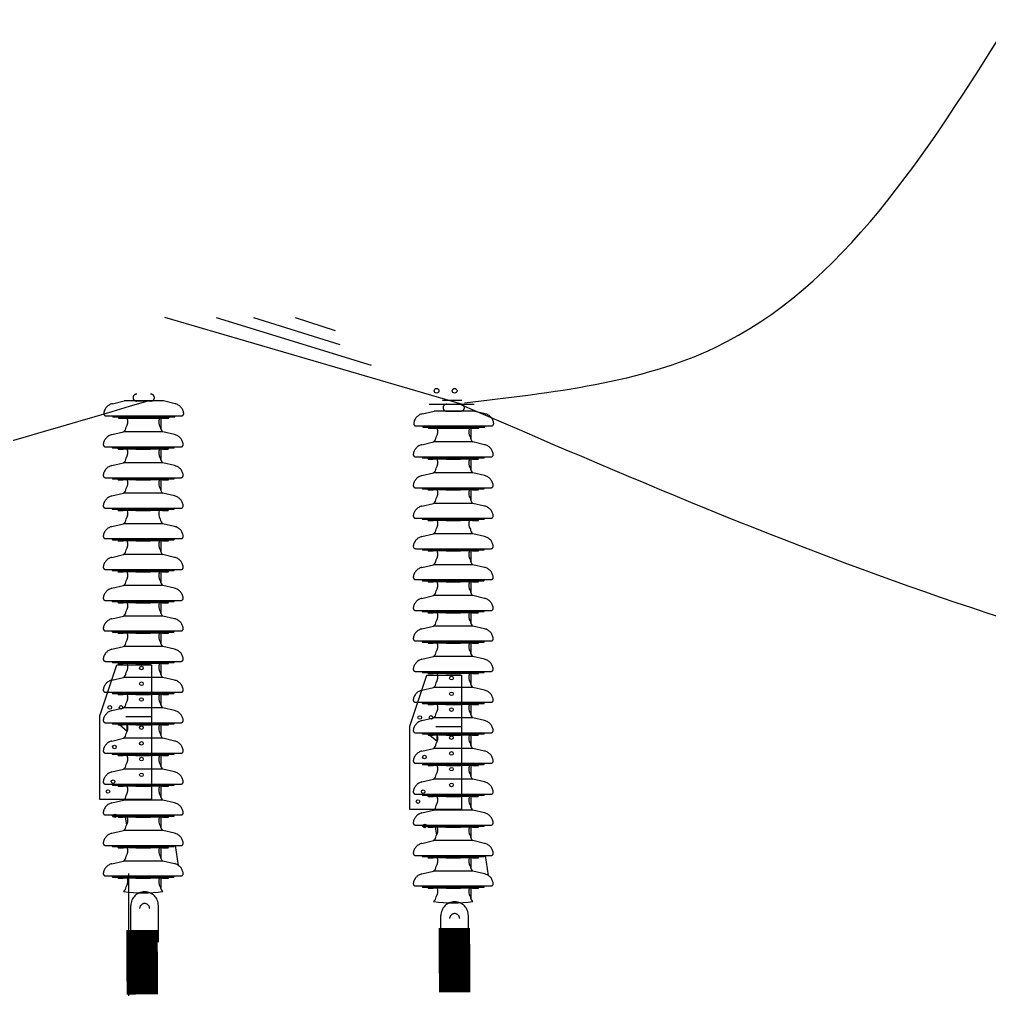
# Model space of a CAD drawing. Header units: inches. Extents: x 20.3 to 71.4, y 4.5 to 37.9.
# Drawn here: x 46.387 to 48.447, y 21.269 to 23.331 of the extents above; entities that cross this region are included whole.
import ezdxf

# ---------------------------------------------------------------- set-up
doc = ezdxf.new("R2010")
doc.units = ezdxf.units.IN
doc.header["$MEASUREMENT"] = 0
doc.linetypes.add('DASHED', pattern=[0.75, 0.5, -0.25])
doc.layers.add('DIM', color=2, linetype='Continuous')
doc.layers.add('medidas', color=3, linetype='Continuous')

msp = doc.modelspace()

# ---------------------------------------------------------------- linework, layer by layer
at = {"color": 2}
for p, q in [((47.32543, 22.51294), (46.69598, 22.69746)), ((46.80499, 22.69746), (47.13387, 22.59632)), ((46.88401, 22.69746), (47.06733, 22.63972)), ((46.97262, 22.69746), (47.0576, 22.67002)), ((47.25673, 22.51294), (47.35274, 22.51294)), ((46.59731, 22.41795), (46.60714, 22.41795)), ((46.69078, 22.41795), (46.70244, 22.41795)), ((47.2557, 22.39656), (47.26553, 22.39656)), ((47.34917, 22.39656), (47.36083, 22.39656)), ((46.59726, 22.35227), (46.60709, 22.35227)), ((46.69073, 22.35227), (46.7024, 22.35227)), ((47.25565, 22.33088), (47.26548, 22.33088)), ((47.34912, 22.33088), (47.36079, 22.33088)), ((46.59731, 22.28755), (46.60714, 22.28755)), ((46.69078, 22.28755), (46.70244, 22.28755)), ((47.2557, 22.26616), (47.26553, 22.26616)), ((47.34917, 22.26616), (47.36083, 22.26616)), ((46.59731, 22.22282), (46.60714, 22.22282)), ((46.69078, 22.22282), (46.70244, 22.22282)), ((47.2557, 22.20143), (47.26553, 22.20143)), ((47.34917, 22.20143), (47.36083, 22.20143)), ((46.59731, 22.15715), (46.60714, 22.15715)), ((46.69078, 22.15715), (46.70244, 22.15715)), ((47.2557, 22.13575), (47.26553, 22.13575)), ((47.34917, 22.13575), (47.36083, 22.13575)), ((46.59726, 22.09147), (46.60709, 22.09147)), ((46.69073, 22.09147), (46.7024, 22.09147)), ((47.25565, 22.07008), (47.26548, 22.07008)), ((47.34912, 22.07008), (47.36079, 22.07008)), ((46.59731, 22.02674), (46.60714, 22.02674)), ((46.69078, 22.02674), (46.70244, 22.02674)), ((47.2557, 22.00535), (47.26553, 22.00535)), ((47.34917, 22.00535), (47.36083, 22.00535)), ((46.59731, 21.96202), (46.60714, 21.96202)), ((46.69078, 21.96202), (46.70244, 21.96202)), ((47.2557, 21.94063), (47.26553, 21.94063)), ((47.34917, 21.94063), (47.36083, 21.94063)), ((46.59726, 21.89634), (46.60709, 21.89634)), ((46.69073, 21.89634), (46.7024, 21.89634)), ((47.25565, 21.87495), (47.26548, 21.87495)), ((47.34912, 21.87495), (47.36079, 21.87495)), ((46.59731, 21.83162), (46.60714, 21.83162)), ((46.61594, 21.81797), (46.59927, 21.83162)), ((46.61249, 21.84986), (46.66759, 21.84986)), ((46.69078, 21.83162), (46.70244, 21.83162)), ((47.27088, 21.82847), (47.32598, 21.82847)), ((47.2557, 21.81023), (47.26553, 21.81023)), ((47.27433, 21.79658), (47.25766, 21.81023)), ((47.34917, 21.81023), (47.36083, 21.81023)), ((46.59731, 21.76689), (46.60714, 21.76689)), ((46.69078, 21.76689), (46.70244, 21.76689)), ((47.2557, 21.7455), (47.26553, 21.7455)), ((47.34917, 21.7455), (47.36083, 21.7455)), ((46.59731, 21.70121), (46.60714, 21.70121)), ((46.69078, 21.70121), (46.70244, 21.70121)), ((47.2557, 21.67982), (47.26553, 21.67982)), ((47.34917, 21.67982), (47.36083, 21.67982)), ((46.59726, 21.63554), (46.60709, 21.63554)), ((46.61484, 21.61929), (46.61237, 21.63554)), ((46.69073, 21.63554), (46.7024, 21.63554)), ((47.25565, 21.61415), (47.26548, 21.61415)), ((47.27323, 21.5979), (47.27076, 21.61415)), ((47.34912, 21.61415), (47.36079, 21.61415)), ((46.59731, 21.57081), (46.60714, 21.57081)), ((46.69078, 21.57081), (46.70244, 21.57081)), ((46.72461, 21.53309), (46.71816, 21.57559)), ((47.2557, 21.54942), (47.26553, 21.54942)), ((47.34917, 21.54942), (47.36083, 21.54942)), ((47.383, 21.51169), (47.37655, 21.5542)), ((46.59731, 21.50609), (46.60714, 21.50609)), ((46.69078, 21.50609), (46.70244, 21.50609)), ((47.2557, 21.4847), (47.26553, 21.4847)), ((47.34917, 21.4847), (47.36083, 21.4847)), ((46.62363, 21.36998), (46.62363, 21.44799)), ((46.68196, 21.36998), (46.68196, 21.44799)), ((47.28202, 21.34858), (47.28202, 21.4266)), ((47.34035, 21.34858), (47.34035, 21.4266))]:
    msp.add_line(p, q, dxfattribs=at)
at = {"color": 2, "linetype": 'DASHED'}
for p, q in [((46.58419, 22.51422), (46.60897, 22.52)), ((46.69261, 22.52), (46.60897, 22.52)), ((46.63625, 22.52), (46.66716, 22.52)), ((46.7174, 22.51422), (46.69261, 22.52)), ((47.28518, 22.52198), (47.32656, 22.52198)), ((47.24258, 22.49283), (47.26736, 22.49861)), ((47.351, 22.49861), (47.26736, 22.49861)), ((47.29464, 22.49861), (47.32555, 22.49861)), ((47.37579, 22.49283), (47.351, 22.49861)), ((46.57063, 22.48841), (46.73095, 22.48841)), ((46.58483, 22.48721), (46.58483, 22.48841)), ((46.58603, 22.48602), (46.71555, 22.48602)), ((46.59703, 22.48482), (46.59703, 22.48602)), ((46.59822, 22.48363), (46.70336, 22.48363)), ((46.63534, 22.48363), (46.66624, 22.48363)), ((46.70456, 22.48482), (46.70456, 22.48602)), ((46.71675, 22.48721), (46.71675, 22.48841)), ((46.58327, 22.44855), (46.60806, 22.45433)), ((46.69169, 22.45433), (46.60806, 22.45433)), ((46.71648, 22.44855), (46.69169, 22.45433)), ((47.22902, 22.46702), (47.38934, 22.46702)), ((47.24322, 22.46582), (47.24322, 22.46702)), ((47.24442, 22.46463), (47.37394, 22.46463)), ((47.25542, 22.46343), (47.25542, 22.46463)), ((47.25661, 22.46224), (47.36175, 22.46224)), ((47.29373, 22.46224), (47.32463, 22.46224)), ((47.36294, 22.46343), (47.36294, 22.46463)), ((47.37514, 22.46582), (47.37514, 22.46702)), ((47.24166, 22.42715), (47.26645, 22.43294)), ((47.35008, 22.43294), (47.26645, 22.43294)), ((47.37487, 22.42715), (47.35008, 22.43294)), ((46.56971, 22.42273), (46.73004, 22.42273)), ((46.58392, 22.42153), (46.58392, 22.42273)), ((46.58511, 22.42034), (46.71464, 22.42034)), ((46.59611, 22.41915), (46.59611, 22.42034)), ((46.69078, 22.41795), (46.60714, 22.41795)), ((46.63442, 22.41795), (46.66533, 22.41795)), ((46.70364, 22.41915), (46.70364, 22.42034)), ((46.71583, 22.42153), (46.71583, 22.42273)), ((46.58322, 22.38287), (46.60801, 22.38865)), ((46.69165, 22.38865), (46.60801, 22.38865)), ((46.71643, 22.38287), (46.69165, 22.38865)), ((47.2281, 22.40134), (47.38843, 22.40134)), ((47.24231, 22.40014), (47.24231, 22.40134)), ((47.2435, 22.39895), (47.37303, 22.39895)), ((47.2545, 22.39775), (47.2545, 22.39895)), ((47.34917, 22.39656), (47.26553, 22.39656)), ((47.29281, 22.39656), (47.32372, 22.39656)), ((47.36203, 22.39775), (47.36203, 22.39895)), ((47.37422, 22.40014), (47.37422, 22.40134)), ((46.56966, 22.35705), (46.72999, 22.35705)), ((46.58387, 22.35586), (46.58387, 22.35705)), ((46.58506, 22.35466), (46.71459, 22.35466)), ((46.59606, 22.35347), (46.59606, 22.35466)), ((46.69073, 22.35227), (46.60709, 22.35227)), ((46.63437, 22.35227), (46.66528, 22.35227)), ((46.70359, 22.35347), (46.70359, 22.35466)), ((46.71578, 22.35586), (46.71578, 22.35705)), ((47.24161, 22.36148), (47.2664, 22.36726)), ((47.35004, 22.36726), (47.2664, 22.36726)), ((47.37482, 22.36148), (47.35004, 22.36726)), ((47.22805, 22.33566), (47.38838, 22.33566)), ((47.24226, 22.33447), (47.24226, 22.33566)), ((47.24345, 22.33327), (47.37298, 22.33327)), ((47.25445, 22.33208), (47.25445, 22.33327)), ((47.34912, 22.33088), (47.26548, 22.33088)), ((47.29276, 22.33088), (47.32367, 22.33088)), ((47.36198, 22.33208), (47.36198, 22.33327)), ((47.37417, 22.33447), (47.37417, 22.33566)), ((46.58327, 22.31814), (46.60806, 22.32392)), ((46.69169, 22.32392), (46.60806, 22.32392)), ((46.71648, 22.31814), (46.69169, 22.32392)), ((46.56971, 22.29233), (46.73004, 22.29233)), ((46.58392, 22.29113), (46.58392, 22.29233)), ((46.58511, 22.28994), (46.71464, 22.28994)), ((46.59611, 22.28874), (46.59611, 22.28994)), ((46.69078, 22.28755), (46.60714, 22.28755)), ((46.63442, 22.28755), (46.66533, 22.28755)), ((46.70364, 22.28874), (46.70364, 22.28994)), ((46.71583, 22.29113), (46.71583, 22.29233)), ((47.24166, 22.29675), (47.26645, 22.30253)), ((47.35008, 22.30253), (47.26645, 22.30253)), ((47.37487, 22.29675), (47.35008, 22.30253)), ((47.2281, 22.27094), (47.38843, 22.27094)), ((47.24231, 22.26974), (47.24231, 22.27094)), ((47.2435, 22.26855), (47.37303, 22.26855)), ((47.2545, 22.26735), (47.2545, 22.26855)), ((47.34917, 22.26616), (47.26553, 22.26616)), ((47.29281, 22.26616), (47.32372, 22.26616)), ((47.36203, 22.26735), (47.36203, 22.26855)), ((47.37422, 22.26974), (47.37422, 22.27094)), ((46.58327, 22.25342), (46.60806, 22.2592)), ((46.69169, 22.2592), (46.60806, 22.2592)), ((46.71648, 22.25342), (46.69169, 22.2592)), ((46.56971, 22.2276), (46.73004, 22.2276)), ((46.58392, 22.22641), (46.58392, 22.2276)), ((46.58511, 22.22521), (46.71464, 22.22521)), ((46.59611, 22.22402), (46.59611, 22.22521)), ((46.70364, 22.22402), (46.70364, 22.22521)), ((46.71583, 22.22641), (46.71583, 22.2276)), ((47.24166, 22.23203), (47.26645, 22.23781)), ((47.35008, 22.23781), (47.26645, 22.23781)), ((47.37487, 22.23203), (47.35008, 22.23781)), ((46.69078, 22.22282), (46.60714, 22.22282)), ((46.63442, 22.22282), (46.66533, 22.22282)), ((47.2281, 22.20621), (47.38843, 22.20621)), ((47.24231, 22.20502), (47.24231, 22.20621)), ((47.2435, 22.20382), (47.37303, 22.20382)), ((47.2545, 22.20263), (47.2545, 22.20382)), ((47.36203, 22.20263), (47.36203, 22.20382)), ((47.37422, 22.20502), (47.37422, 22.20621)), ((46.58327, 22.18774), (46.60806, 22.19352)), ((46.69169, 22.19352), (46.60806, 22.19352)), ((46.71648, 22.18774), (46.69169, 22.19352)), ((47.34917, 22.20143), (47.26553, 22.20143)), ((47.29281, 22.20143), (47.32372, 22.20143)), ((46.56971, 22.16193), (46.73004, 22.16193)), ((46.58392, 22.16073), (46.58392, 22.16193)), ((46.71583, 22.16073), (46.71583, 22.16193)), ((47.24166, 22.16635), (47.26645, 22.17213)), ((47.35008, 22.17213), (47.26645, 22.17213)), ((47.37487, 22.16635), (47.35008, 22.17213)), ((46.58511, 22.15954), (46.71464, 22.15954)), ((46.59611, 22.15834), (46.59611, 22.15954)), ((46.69078, 22.15715), (46.60714, 22.15715)), ((46.63442, 22.15715), (46.66533, 22.15715)), ((46.70364, 22.15834), (46.70364, 22.15954)), ((46.58322, 22.12206), (46.60801, 22.12785)), ((46.69165, 22.12785), (46.60801, 22.12785)), ((46.71643, 22.12206), (46.69165, 22.12785)), ((47.2281, 22.14053), (47.38843, 22.14053)), ((47.24231, 22.13934), (47.24231, 22.14053)), ((47.2435, 22.13814), (47.37303, 22.13814)), ((47.2545, 22.13695), (47.2545, 22.13814)), ((47.34917, 22.13575), (47.26553, 22.13575)), ((47.29281, 22.13575), (47.32372, 22.13575)), ((47.36203, 22.13695), (47.36203, 22.13814)), ((47.37422, 22.13934), (47.37422, 22.14053)), ((47.24161, 22.10067), (47.2664, 22.10645)), ((47.35004, 22.10645), (47.2664, 22.10645)), ((47.37482, 22.10067), (47.35004, 22.10645)), ((46.56966, 22.09625), (46.72999, 22.09625)), ((46.58387, 22.09505), (46.58387, 22.09625)), ((46.58506, 22.09386), (46.71459, 22.09386)), ((46.59606, 22.09266), (46.59606, 22.09386)), ((46.69073, 22.09147), (46.60709, 22.09147)), ((46.63437, 22.09147), (46.66528, 22.09147)), ((46.70359, 22.09266), (46.70359, 22.09386)), ((46.71578, 22.09505), (46.71578, 22.09625)), ((46.58327, 22.05734), (46.60806, 22.06312)), ((46.69169, 22.06312), (46.60806, 22.06312)), ((46.71648, 22.05734), (46.69169, 22.06312)), ((47.22805, 22.07486), (47.38838, 22.07486)), ((47.24226, 22.07366), (47.24226, 22.07486)), ((47.24345, 22.07247), (47.37298, 22.07247)), ((47.25445, 22.07127), (47.25445, 22.07247)), ((47.34912, 22.07008), (47.26548, 22.07008)), ((47.29276, 22.07008), (47.32367, 22.07008)), ((47.36198, 22.07127), (47.36198, 22.07247)), ((47.37417, 22.07366), (47.37417, 22.07486)), ((47.24166, 22.03595), (47.26645, 22.04173)), ((47.35008, 22.04173), (47.26645, 22.04173)), ((47.37487, 22.03595), (47.35008, 22.04173)), ((46.56971, 22.03152), (46.73004, 22.03152)), ((46.58392, 22.03033), (46.58392, 22.03152)), ((46.58511, 22.02913), (46.71464, 22.02913)), ((46.59611, 22.02794), (46.59611, 22.02913)), ((46.69078, 22.02674), (46.60714, 22.02674)), ((46.63442, 22.02674), (46.66533, 22.02674)), ((46.70364, 22.02794), (46.70364, 22.02913)), ((46.71583, 22.03033), (46.71583, 22.03152)), ((46.58327, 21.99261), (46.60806, 21.99839)), ((46.69169, 21.99839), (46.60806, 21.99839)), ((46.71648, 21.99261), (46.69169, 21.99839)), ((47.2281, 22.01013), (47.38843, 22.01013)), ((47.24231, 22.00894), (47.24231, 22.01013)), ((47.2435, 22.00774), (47.37303, 22.00774)), ((47.2545, 22.00655), (47.2545, 22.00774)), ((47.34917, 22.00535), (47.26553, 22.00535)), ((47.29281, 22.00535), (47.32372, 22.00535)), ((47.36203, 22.00655), (47.36203, 22.00774)), ((47.37422, 22.00894), (47.37422, 22.01013)), ((47.24166, 21.97122), (47.26645, 21.977)), ((47.35008, 21.977), (47.26645, 21.977)), ((47.37487, 21.97122), (47.35008, 21.977)), ((46.56971, 21.9668), (46.73004, 21.9668)), ((46.58392, 21.9656), (46.58392, 21.9668)), ((46.58511, 21.96441), (46.71464, 21.96441)), ((46.59611, 21.96321), (46.59611, 21.96441)), ((46.69078, 21.96202), (46.60714, 21.96202)), ((46.63442, 21.96202), (46.66533, 21.96202)), ((46.70364, 21.96321), (46.70364, 21.96441)), ((46.71583, 21.9656), (46.71583, 21.9668)), ((47.2281, 21.94541), (47.38843, 21.94541)), ((47.24231, 21.94421), (47.24231, 21.94541)), ((47.2435, 21.94302), (47.37303, 21.94302)), ((47.2545, 21.94182), (47.2545, 21.94302)), ((47.34917, 21.94063), (47.26553, 21.94063)), ((47.29281, 21.94063), (47.32372, 21.94063)), ((47.36203, 21.94182), (47.36203, 21.94302)), ((47.37422, 21.94421), (47.37422, 21.94541)), ((46.58322, 21.92694), (46.60801, 21.93272)), ((46.69165, 21.93272), (46.60801, 21.93272)), ((46.71643, 21.92694), (46.69165, 21.93272)), ((46.56966, 21.90112), (46.72999, 21.90112)), ((46.58387, 21.89993), (46.58387, 21.90112)), ((46.58506, 21.89873), (46.71459, 21.89873)), ((46.59606, 21.89754), (46.59606, 21.89873)), ((46.69073, 21.89634), (46.60709, 21.89634)), ((46.63437, 21.89634), (46.66528, 21.89634)), ((46.70359, 21.89754), (46.70359, 21.89873)), ((46.71578, 21.89993), (46.71578, 21.90112)), ((47.24161, 21.90555), (47.2664, 21.91133)), ((47.35004, 21.91133), (47.2664, 21.91133)), ((47.37482, 21.90555), (47.35004, 21.91133)), ((47.22805, 21.87973), (47.38838, 21.87973)), ((47.24226, 21.87853), (47.24226, 21.87973)), ((47.24345, 21.87734), (47.37298, 21.87734)), ((47.25445, 21.87615), (47.25445, 21.87734)), ((47.34912, 21.87495), (47.26548, 21.87495)), ((47.29276, 21.87495), (47.32367, 21.87495)), ((47.36198, 21.87615), (47.36198, 21.87734)), ((47.37417, 21.87853), (47.37417, 21.87973)), ((46.58327, 21.86221), (46.60806, 21.86799)), ((46.69169, 21.86799), (46.60806, 21.86799)), ((46.71648, 21.86221), (46.69169, 21.86799)), ((46.56971, 21.8364), (46.73004, 21.8364)), ((46.58392, 21.8352), (46.58392, 21.8364)), ((46.58511, 21.83401), (46.71464, 21.83401)), ((46.59611, 21.83281), (46.59611, 21.83401)), ((46.69078, 21.83162), (46.60714, 21.83162)), ((46.63442, 21.83162), (46.66533, 21.83162)), ((46.70364, 21.83281), (46.70364, 21.83401)), ((46.71583, 21.8352), (46.71583, 21.8364)), ((47.24166, 21.84082), (47.26645, 21.8466)), ((47.35008, 21.8466), (47.26645, 21.8466)), ((47.37487, 21.84082), (47.35008, 21.8466)), ((47.2281, 21.815), (47.38843, 21.815)), ((47.24231, 21.81381), (47.24231, 21.815)), ((47.2435, 21.81261), (47.37303, 21.81261)), ((47.2545, 21.81142), (47.2545, 21.81261)), ((47.36203, 21.81142), (47.36203, 21.81261)), ((47.37422, 21.81381), (47.37422, 21.815)), ((46.58327, 21.79749), (46.60806, 21.80327)), ((46.69169, 21.80327), (46.60806, 21.80327)), ((46.71648, 21.79749), (46.69169, 21.80327)), ((47.34917, 21.81023), (47.26553, 21.81023)), ((47.29281, 21.81023), (47.32372, 21.81023)), ((46.56971, 21.77167), (46.73004, 21.77167)), ((46.58392, 21.77048), (46.58392, 21.77167)), ((46.71583, 21.77048), (46.71583, 21.77167)), ((47.24166, 21.77609), (47.26645, 21.78188)), ((47.35008, 21.78188), (47.26645, 21.78188)), ((47.37487, 21.77609), (47.35008, 21.78188)), ((46.58511, 21.76928), (46.71464, 21.76928)), ((46.59611, 21.76809), (46.59611, 21.76928)), ((46.69078, 21.76689), (46.60714, 21.76689)), ((46.63442, 21.76689), (46.66533, 21.76689)), ((46.70364, 21.76809), (46.70364, 21.76928)), ((47.2281, 21.75028), (47.38843, 21.75028)), ((47.24231, 21.74908), (47.24231, 21.75028)), ((47.37422, 21.74908), (47.37422, 21.75028)), ((46.58327, 21.73181), (46.60806, 21.73759)), ((46.69169, 21.73759), (46.60806, 21.73759)), ((46.71648, 21.73181), (46.69169, 21.73759)), ((47.2435, 21.74789), (47.37303, 21.74789)), ((47.2545, 21.74669), (47.2545, 21.74789)), ((47.34917, 21.7455), (47.26553, 21.7455)), ((47.29281, 21.7455), (47.32372, 21.7455)), ((47.36203, 21.74669), (47.36203, 21.74789)), ((47.24166, 21.71042), (47.26645, 21.7162)), ((47.35008, 21.7162), (47.26645, 21.7162)), ((47.37487, 21.71042), (47.35008, 21.7162)), ((46.56971, 21.70599), (46.73004, 21.70599)), ((46.58392, 21.7048), (46.58392, 21.70599)), ((46.58511, 21.7036), (46.71464, 21.7036)), ((46.59611, 21.70241), (46.59611, 21.7036)), ((46.69078, 21.70121), (46.60714, 21.70121)), ((46.63442, 21.70121), (46.66533, 21.70121)), ((46.70364, 21.70241), (46.70364, 21.7036)), ((46.71583, 21.7048), (46.71583, 21.70599)), ((46.58322, 21.66613), (46.60801, 21.67191)), ((46.69165, 21.67191), (46.60801, 21.67191)), ((46.71643, 21.66613), (46.69165, 21.67191)), ((47.2281, 21.6846), (47.38843, 21.6846)), ((47.24231, 21.68341), (47.24231, 21.6846)), ((47.2435, 21.68221), (47.37303, 21.68221)), ((47.2545, 21.68102), (47.2545, 21.68221)), ((47.34917, 21.67982), (47.26553, 21.67982)), ((47.29281, 21.67982), (47.32372, 21.67982)), ((47.36203, 21.68102), (47.36203, 21.68221)), ((47.37422, 21.68341), (47.37422, 21.6846)), ((47.24161, 21.64474), (47.2664, 21.65052)), ((47.35004, 21.65052), (47.2664, 21.65052)), ((47.37482, 21.64474), (47.35004, 21.65052)), ((46.56966, 21.64032), (46.72999, 21.64032)), ((46.58387, 21.63912), (46.58387, 21.64032)), ((46.58506, 21.63793), (46.71459, 21.63793)), ((46.59606, 21.63673), (46.59606, 21.63793)), ((46.69073, 21.63554), (46.60709, 21.63554)), ((46.63437, 21.63554), (46.66528, 21.63554)), ((46.70359, 21.63673), (46.70359, 21.63793)), ((46.71578, 21.63912), (46.71578, 21.64032)), ((46.58327, 21.60141), (46.60806, 21.60719)), ((46.69169, 21.60719), (46.60806, 21.60719)), ((46.71648, 21.60141), (46.69169, 21.60719)), ((47.22805, 21.61893), (47.38838, 21.61893)), ((47.24226, 21.61773), (47.24226, 21.61893)), ((47.24345, 21.61654), (47.37298, 21.61654)), ((47.25445, 21.61534), (47.25445, 21.61654)), ((47.34912, 21.61415), (47.26548, 21.61415)), ((47.29276, 21.61415), (47.32367, 21.61415)), ((47.36198, 21.61534), (47.36198, 21.61654)), ((47.37417, 21.61773), (47.37417, 21.61893)), ((47.24166, 21.58002), (47.26645, 21.5858)), ((47.35008, 21.5858), (47.26645, 21.5858)), ((47.37487, 21.58002), (47.35008, 21.5858)), ((46.56971, 21.57559), (46.73004, 21.57559)), ((46.58392, 21.5744), (46.58392, 21.57559)), ((46.58511, 21.5732), (46.71464, 21.5732)), ((46.59611, 21.57201), (46.59611, 21.5732)), ((46.69078, 21.57081), (46.60714, 21.57081)), ((46.63442, 21.57081), (46.66533, 21.57081)), ((46.70364, 21.57201), (46.70364, 21.5732)), ((46.71583, 21.5744), (46.71583, 21.57559)), ((47.2281, 21.5542), (47.38843, 21.5542)), ((47.24231, 21.55301), (47.24231, 21.5542)), ((47.2435, 21.55181), (47.37303, 21.55181)), ((47.2545, 21.55062), (47.2545, 21.55181)), ((47.34917, 21.54942), (47.26553, 21.54942)), ((47.29281, 21.54942), (47.32372, 21.54942)), ((47.36203, 21.55062), (47.36203, 21.55181)), ((47.37422, 21.55301), (47.37422, 21.5542)), ((46.58327, 21.53668), (46.60806, 21.54246)), ((46.69169, 21.54246), (46.60806, 21.54246)), ((46.71648, 21.53668), (46.69169, 21.54246)), ((46.56971, 21.51087), (46.73004, 21.51087)), ((46.58392, 21.50967), (46.58392, 21.51087)), ((46.58511, 21.50848), (46.71464, 21.50848)), ((46.59611, 21.50728), (46.59611, 21.50848)), ((46.69078, 21.50609), (46.60714, 21.50609)), ((46.63442, 21.50609), (46.66533, 21.50609)), ((46.70364, 21.50728), (46.70364, 21.50848)), ((46.71583, 21.50967), (46.71583, 21.51087)), ((47.24166, 21.51529), (47.26645, 21.52107)), ((47.35008, 21.52107), (47.26645, 21.52107)), ((47.37487, 21.51529), (47.35008, 21.52107)), ((47.2281, 21.48947), (47.38843, 21.48947)), ((47.24231, 21.48828), (47.24231, 21.48947)), ((47.2435, 21.48709), (47.37303, 21.48709)), ((47.2545, 21.48589), (47.2545, 21.48709)), ((47.34917, 21.4847), (47.26553, 21.4847)), ((47.29281, 21.4847), (47.32372, 21.4847)), ((47.36203, 21.48589), (47.36203, 21.48709)), ((47.37422, 21.48828), (47.37422, 21.48947))]:
    msp.add_line(p, q, dxfattribs=at)
at = {"color": 2}
for points in [[(46.61547, 22.48363), (46.61547, 22.48841)], [(46.68716, 22.48841), (46.68716, 22.48602)], [(46.68716, 22.48363), (46.68716, 22.45989)], [(47.27386, 22.46224), (47.27386, 22.46702)], [(47.34555, 22.46702), (47.34555, 22.46463)], [(47.34555, 22.46224), (47.34555, 22.4385)], [(46.68716, 22.42273), (46.68716, 22.42034)], [(46.68716, 22.41795), (46.68716, 22.39421)], [(47.34555, 22.40134), (47.34555, 22.39895)], [(47.34555, 22.39656), (47.34555, 22.37282)], [(46.61547, 22.35466), (46.61547, 22.35705)], [(46.68716, 22.35705), (46.68716, 22.35466)], [(46.68716, 22.35227), (46.68716, 22.32949)], [(47.27386, 22.33327), (47.27386, 22.33566)], [(47.34555, 22.33566), (47.34555, 22.33327)], [(47.34555, 22.33088), (47.34555, 22.30809)], [(46.68716, 22.22282), (46.68716, 22.19908)], [(47.34555, 22.20143), (47.34555, 22.17769)], [(46.68716, 22.15715), (46.68716, 22.13341)], [(47.34555, 22.13575), (47.34555, 22.11202)], [(46.68716, 22.09147), (46.68716, 22.06868)], [(47.34555, 22.07008), (47.34555, 22.04729)], [(46.68716, 22.03152), (46.68716, 22.00396)], [(47.34555, 22.01013), (47.34555, 21.98256)], [(46.68716, 21.9668), (46.68716, 21.96441)], [(46.68716, 21.96202), (46.68716, 21.93828)], [(47.34555, 21.94541), (47.34555, 21.94302)], [(47.34555, 21.94063), (47.34555, 21.91689)], [(46.68716, 21.90112), (46.68716, 21.89873)], [(46.68716, 21.89634), (46.68716, 21.87355)], [(47.34555, 21.87973), (47.34555, 21.87734)], [(47.34555, 21.87495), (47.34555, 21.85216)], [(46.61547, 21.81674), (46.61547, 21.83162)], [(46.68716, 21.83162), (46.68716, 21.80883)], [(47.27386, 21.79535), (47.27386, 21.81023)], [(47.34555, 21.81023), (47.34555, 21.78744)], [(46.68716, 21.76689), (46.68716, 21.74315)], [(47.34555, 21.7455), (47.34555, 21.72176)], [(46.68716, 21.70121), (46.68716, 21.67747)], [(47.34555, 21.67982), (47.34555, 21.65608)], [(46.68716, 21.64032), (46.68716, 21.63793)], [(46.68716, 21.63554), (46.68716, 21.61275)], [(47.34555, 21.61893), (47.34555, 21.61654)], [(47.34555, 21.61415), (47.34555, 21.59136)], [(46.68716, 21.57081), (46.68716, 21.54802)], [(47.34555, 21.54942), (47.34555, 21.52663)], [(46.68716, 21.50609), (46.68716, 21.4833)], [(47.34555, 21.4847), (47.34555, 21.46191)]]:
    msp.add_lwpolyline(points, dxfattribs=at)
for points in [[(46.59379, 21.95914), (46.66759, 21.95914), (46.66759, 21.67313), (46.55766, 21.67313), (46.55766, 21.85077)], [(47.25218, 21.93775), (47.32598, 21.93775), (47.32598, 21.65174), (47.21605, 21.65174), (47.21605, 21.82938)]]:
    msp.add_lwpolyline(points, close=True, dxfattribs=at)
at = {"color": 2, "const_width": 0.06691}
for points in [[(46.64787, 21.25896), (46.64708, 21.3959)], [(47.31127, 21.26335), (47.31048, 21.40029)]]:
    msp.add_lwpolyline(points, dxfattribs=at)
at = {"color": 2}
for centre, radius in [((47.27273, 22.54174), 0.00509), ((47.31114, 22.54174), 0.00509), ((46.64595, 21.95262), 0.0038), ((47.30434, 21.93123), 0.0038), ((46.64595, 21.91916), 0.0038), ((47.30434, 21.89777), 0.0038), ((46.60257, 21.86898), 0.0038), ((46.64595, 21.88571), 0.0038), ((46.57867, 21.86886), 0.0038), ((47.30434, 21.86432), 0.0038), ((47.23706, 21.84747), 0.0038), ((47.26096, 21.84759), 0.0038), ((46.64595, 21.82596), 0.0038), ((46.64595, 21.79251), 0.0038), ((47.30434, 21.80457), 0.0038), ((46.58859, 21.78488), 0.0038), ((47.30434, 21.77112), 0.0038), ((46.64595, 21.75905), 0.0038), ((47.24698, 21.76348), 0.0038), ((46.64595, 21.7256), 0.0038), ((47.30434, 21.73766), 0.0038), ((46.58583, 21.71126), 0.0038), ((47.30434, 21.70421), 0.0038), ((46.57491, 21.69023), 0.0038), ((47.24422, 21.68987), 0.0038), ((47.2333, 21.66884), 0.0038), ((46.5892, 21.63851), 0.0038), ((47.24759, 21.61712), 0.0038)]:
    msp.add_circle(centre, radius, dxfattribs=at)
at = {"color": 2, "linetype": 'DASHED'}
for centre, radius, start, end in [((46.63534, 22.52715), 0.00721, 82.7047, 277.2953), ((46.66624, 22.52715), 0.00721, 262.7047, 97.2953), ((46.58961, 22.49095), 0.0239, 103.13002, 173.28208), ((46.71197, 22.49095), 0.0239, 6.71792, 76.86998), ((47.29373, 22.50576), 0.00721, 82.7047, 277.2953), ((47.32463, 22.50576), 0.00721, 262.7047, 97.2953), ((46.57063, 22.49319), 0.00478, 173.28208, 270), ((46.73095, 22.49319), 0.00478, 270, 6.71792), ((47.248, 22.46956), 0.0239, 103.13002, 173.28208), ((47.37036, 22.46956), 0.0239, 6.71792, 76.86998), ((46.58603, 22.48721), 0.00119, 180, 270), ((46.59822, 22.48482), 0.00119, 180, 270), ((46.70336, 22.48482), 0.00119, 270, 0), ((46.71555, 22.48721), 0.00119, 270, 0), ((47.22902, 22.47179), 0.00478, 173.28208, 270), ((47.38934, 22.47179), 0.00478, 270, 6.71792), ((47.24442, 22.46582), 0.00119, 180, 270), ((47.25661, 22.46343), 0.00119, 180, 270), ((47.36175, 22.46343), 0.00119, 270, 0), ((47.37394, 22.46582), 0.00119, 270, 0), ((46.5887, 22.42527), 0.0239, 103.13002, 173.28208), ((46.71105, 22.42527), 0.0239, 6.71792, 76.86998), ((46.56971, 22.42751), 0.00478, 173.28208, 270), ((46.58511, 22.42153), 0.00119, 180, 270), ((46.59731, 22.41915), 0.00119, 180, 270), ((46.70244, 22.41915), 0.00119, 270, 0), ((46.71464, 22.42153), 0.00119, 270, 0), ((46.73004, 22.42751), 0.00478, 270, 6.71792), ((47.24709, 22.40388), 0.0239, 103.13002, 173.28208), ((47.36944, 22.40388), 0.0239, 6.71792, 76.86998), ((47.2281, 22.40612), 0.00478, 173.28208, 270), ((47.2435, 22.40014), 0.00119, 180, 270), ((47.2557, 22.39775), 0.00119, 180, 270), ((47.36083, 22.39775), 0.00119, 270, 0), ((47.37303, 22.40014), 0.00119, 270, 0), ((47.38843, 22.40612), 0.00478, 270, 6.71792), ((46.58865, 22.3596), 0.0239, 103.13002, 173.28208), ((46.711, 22.3596), 0.0239, 6.71792, 76.86998), ((46.56966, 22.36183), 0.00478, 173.28208, 270), ((46.58506, 22.35586), 0.00119, 180, 270), ((46.59726, 22.35347), 0.00119, 180, 270), ((46.7024, 22.35347), 0.00119, 270, 0), ((46.71459, 22.35586), 0.00119, 270, 0), ((46.72999, 22.36183), 0.00478, 270, 6.71792), ((47.24704, 22.3382), 0.0239, 103.13002, 173.28208), ((47.36939, 22.3382), 0.0239, 6.71792, 76.86998), ((47.22805, 22.34044), 0.00478, 173.28208, 270), ((47.24345, 22.33447), 0.00119, 180, 270), ((47.25565, 22.33208), 0.00119, 180, 270), ((47.36079, 22.33208), 0.00119, 270, 0), ((47.37298, 22.33447), 0.00119, 270, 0), ((47.38838, 22.34044), 0.00478, 270, 6.71792), ((46.5887, 22.29487), 0.0239, 103.13002, 173.28208), ((46.71105, 22.29487), 0.0239, 6.71792, 76.86998), ((46.56971, 22.29711), 0.00478, 173.28208, 270), ((46.58511, 22.29113), 0.00119, 180, 270), ((46.59731, 22.28874), 0.00119, 180, 270), ((46.70244, 22.28874), 0.00119, 270, 0), ((46.71464, 22.29113), 0.00119, 270, 0), ((46.73004, 22.29711), 0.00478, 270, 6.71792), ((47.24709, 22.27348), 0.0239, 103.13002, 173.28208), ((47.36944, 22.27348), 0.0239, 6.71792, 76.86998), ((47.2281, 22.27572), 0.00478, 173.28208, 270), ((47.2435, 22.26974), 0.00119, 180, 270), ((47.2557, 22.26735), 0.00119, 180, 270), ((47.36083, 22.26735), 0.00119, 270, 0), ((47.37303, 22.26974), 0.00119, 270, 0), ((47.38843, 22.27572), 0.00478, 270, 6.71792), ((46.5887, 22.23015), 0.0239, 103.13002, 173.28208), ((46.71105, 22.23015), 0.0239, 6.71792, 76.86998), ((46.56971, 22.23238), 0.00478, 173.28208, 270), ((46.58511, 22.22641), 0.00119, 180, 270), ((46.59731, 22.22402), 0.00119, 180, 270), ((46.70244, 22.22402), 0.00119, 270, 0), ((46.71464, 22.22641), 0.00119, 270, 0), ((46.73004, 22.23238), 0.00478, 270, 6.71792), ((47.24709, 22.20875), 0.0239, 103.13002, 173.28208), ((47.36944, 22.20875), 0.0239, 6.71792, 76.86998), ((47.2281, 22.21099), 0.00478, 173.28208, 270), ((47.2435, 22.20502), 0.00119, 180, 270), ((47.2557, 22.20263), 0.00119, 180, 270), ((47.36083, 22.20263), 0.00119, 270, 0), ((47.37303, 22.20502), 0.00119, 270, 0), ((47.38843, 22.21099), 0.00478, 270, 6.71792), ((46.5887, 22.16447), 0.0239, 103.13002, 173.28208), ((46.71105, 22.16447), 0.0239, 6.71792, 76.86998), ((46.56971, 22.1667), 0.00478, 173.28208, 270), ((46.73004, 22.1667), 0.00478, 270, 6.71792), ((47.24709, 22.14308), 0.0239, 103.13002, 173.28208), ((47.36944, 22.14308), 0.0239, 6.71792, 76.86998), ((46.58511, 22.16073), 0.00119, 180, 270), ((46.59731, 22.15834), 0.00119, 180, 270), ((46.70244, 22.15834), 0.00119, 270, 0), ((46.71464, 22.16073), 0.00119, 270, 0), ((47.2281, 22.14531), 0.00478, 173.28208, 270), ((47.38843, 22.14531), 0.00478, 270, 6.71792), ((46.58865, 22.09879), 0.0239, 103.13002, 173.28208), ((46.711, 22.09879), 0.0239, 6.71792, 76.86998), ((47.2435, 22.13934), 0.00119, 180, 270), ((47.2557, 22.13695), 0.00119, 180, 270), ((47.36083, 22.13695), 0.00119, 270, 0), ((47.37303, 22.13934), 0.00119, 270, 0), ((46.56966, 22.10103), 0.00478, 173.28208, 270), ((46.72999, 22.10103), 0.00478, 270, 6.71792), ((47.24704, 22.0774), 0.0239, 103.13002, 173.28208), ((47.36939, 22.0774), 0.0239, 6.71792, 76.86998), ((46.58506, 22.09505), 0.00119, 180, 270), ((46.59726, 22.09266), 0.00119, 180, 270), ((46.7024, 22.09266), 0.00119, 270, 0), ((46.71459, 22.09505), 0.00119, 270, 0), ((47.22805, 22.07964), 0.00478, 173.28208, 270), ((47.38838, 22.07964), 0.00478, 270, 6.71792), ((47.24345, 22.07366), 0.00119, 180, 270), ((47.25565, 22.07127), 0.00119, 180, 270), ((47.36079, 22.07127), 0.00119, 270, 0), ((47.37298, 22.07366), 0.00119, 270, 0), ((46.5887, 22.03407), 0.0239, 103.13002, 173.28208), ((46.71105, 22.03407), 0.0239, 6.71792, 76.86998), ((46.56971, 22.0363), 0.00478, 173.28208, 270), ((46.58511, 22.03033), 0.00119, 180, 270), ((46.59731, 22.02794), 0.00119, 180, 270), ((46.70244, 22.02794), 0.00119, 270, 0), ((46.71464, 22.03033), 0.00119, 270, 0), ((46.73004, 22.0363), 0.00478, 270, 6.71792), ((47.24709, 22.01268), 0.0239, 103.13002, 173.28208), ((47.36944, 22.01268), 0.0239, 6.71792, 76.86998), ((47.2281, 22.01491), 0.00478, 173.28208, 270), ((47.2435, 22.00894), 0.00119, 180, 270), ((47.2557, 22.00655), 0.00119, 180, 270), ((47.36083, 22.00655), 0.00119, 270, 0), ((47.37303, 22.00894), 0.00119, 270, 0), ((47.38843, 22.01491), 0.00478, 270, 6.71792), ((46.5887, 21.96934), 0.0239, 103.13002, 173.28208), ((46.71105, 21.96934), 0.0239, 6.71792, 76.86998), ((46.56971, 21.97158), 0.00478, 173.28208, 270), ((46.58511, 21.9656), 0.00119, 180, 270), ((46.59731, 21.96321), 0.00119, 180, 270), ((46.70244, 21.96321), 0.00119, 270, 0), ((46.71464, 21.9656), 0.00119, 270, 0), ((46.73004, 21.97158), 0.00478, 270, 6.71792), ((47.24709, 21.94795), 0.0239, 103.13002, 173.28208), ((47.36944, 21.94795), 0.0239, 6.71792, 76.86998), ((47.2281, 21.95019), 0.00478, 173.28208, 270), ((47.2435, 21.94421), 0.00119, 180, 270), ((47.2557, 21.94182), 0.00119, 180, 270), ((47.36083, 21.94182), 0.00119, 270, 0), ((47.37303, 21.94421), 0.00119, 270, 0), ((47.38843, 21.95019), 0.00478, 270, 6.71792), ((46.58865, 21.90366), 0.0239, 103.13002, 173.28208), ((46.711, 21.90366), 0.0239, 6.71792, 76.86998), ((46.56966, 21.9059), 0.00478, 173.28208, 270), ((46.58506, 21.89993), 0.00119, 180, 270), ((46.59726, 21.89754), 0.00119, 180, 270), ((46.7024, 21.89754), 0.00119, 270, 0), ((46.71459, 21.89993), 0.00119, 270, 0), ((46.72999, 21.9059), 0.00478, 270, 6.71792), ((47.24704, 21.88227), 0.0239, 103.13002, 173.28208), ((47.36939, 21.88227), 0.0239, 6.71792, 76.86998), ((47.22805, 21.88451), 0.00478, 173.28208, 270), ((47.24345, 21.87853), 0.00119, 180, 270), ((47.25565, 21.87615), 0.00119, 180, 270), ((47.36079, 21.87615), 0.00119, 270, 0), ((47.37298, 21.87853), 0.00119, 270, 0), ((47.38838, 21.88451), 0.00478, 270, 6.71792), ((46.5887, 21.83894), 0.0239, 103.13002, 173.28208), ((46.71105, 21.83894), 0.0239, 6.71792, 76.86998), ((46.56971, 21.84118), 0.00478, 173.28208, 270), ((46.58511, 21.8352), 0.00119, 180, 270), ((46.59731, 21.83281), 0.00119, 180, 270), ((46.70244, 21.83281), 0.00119, 270, 0), ((46.71464, 21.8352), 0.00119, 270, 0), ((46.73004, 21.84118), 0.00478, 270, 6.71792), ((47.24709, 21.81755), 0.0239, 103.13002, 173.28208), ((47.36944, 21.81755), 0.0239, 6.71792, 76.86998), ((47.2281, 21.81978), 0.00478, 173.28208, 270), ((47.2435, 21.81381), 0.00119, 180, 270), ((47.2557, 21.81142), 0.00119, 180, 270), ((47.36083, 21.81142), 0.00119, 270, 0), ((47.37303, 21.81381), 0.00119, 270, 0), ((47.38843, 21.81978), 0.00478, 270, 6.71792), ((46.5887, 21.77421), 0.0239, 103.13002, 173.28208), ((46.71105, 21.77421), 0.0239, 6.71792, 76.86998), ((46.56971, 21.77645), 0.00478, 173.28208, 270), ((46.58511, 21.77048), 0.00119, 180, 270), ((46.71464, 21.77048), 0.00119, 270, 0), ((46.73004, 21.77645), 0.00478, 270, 6.71792), ((47.24709, 21.75282), 0.0239, 103.13002, 173.28208), ((47.36944, 21.75282), 0.0239, 6.71792, 76.86998), ((46.59731, 21.76809), 0.00119, 180, 270), ((46.70244, 21.76809), 0.00119, 270, 0), ((47.2281, 21.75506), 0.00478, 173.28208, 270), ((47.2435, 21.74908), 0.00119, 180, 270), ((47.37303, 21.74908), 0.00119, 270, 0), ((47.38843, 21.75506), 0.00478, 270, 6.71792), ((46.5887, 21.70854), 0.0239, 103.13002, 173.28208), ((46.71105, 21.70854), 0.0239, 6.71792, 76.86998), ((47.2557, 21.74669), 0.00119, 180, 270), ((47.36083, 21.74669), 0.00119, 270, 0), ((46.56971, 21.71077), 0.00478, 173.28208, 270), ((46.73004, 21.71077), 0.00478, 270, 6.71792), ((47.24709, 21.68715), 0.0239, 103.13002, 173.28208), ((47.36944, 21.68715), 0.0239, 6.71792, 76.86998), ((46.58511, 21.7048), 0.00119, 180, 270), ((46.59731, 21.70241), 0.00119, 180, 270), ((46.70244, 21.70241), 0.00119, 270, 0), ((46.71464, 21.7048), 0.00119, 270, 0), ((47.2281, 21.68938), 0.00478, 173.28208, 270), ((47.38843, 21.68938), 0.00478, 270, 6.71792), ((47.2435, 21.68341), 0.00119, 180, 270), ((47.2557, 21.68102), 0.00119, 180, 270), ((47.36083, 21.68102), 0.00119, 270, 0), ((47.37303, 21.68341), 0.00119, 270, 0), ((46.58865, 21.64286), 0.0239, 103.13002, 173.28208), ((46.711, 21.64286), 0.0239, 6.71792, 76.86998), ((46.56966, 21.6451), 0.00478, 173.28208, 270), ((46.58506, 21.63912), 0.00119, 180, 270), ((46.59726, 21.63673), 0.00119, 180, 270), ((46.7024, 21.63673), 0.00119, 270, 0), ((46.71459, 21.63912), 0.00119, 270, 0), ((46.72999, 21.6451), 0.00478, 270, 6.71792), ((47.24704, 21.62147), 0.0239, 103.13002, 173.28208), ((47.36939, 21.62147), 0.0239, 6.71792, 76.86998), ((47.22805, 21.6237), 0.00478, 173.28208, 270), ((47.24345, 21.61773), 0.00119, 180, 270), ((47.25565, 21.61534), 0.00119, 180, 270), ((47.36079, 21.61534), 0.00119, 270, 0), ((47.37298, 21.61773), 0.00119, 270, 0), ((47.38838, 21.6237), 0.00478, 270, 6.71792), ((46.5887, 21.57813), 0.0239, 103.13002, 173.28208), ((46.71105, 21.57813), 0.0239, 6.71792, 76.86998), ((46.56971, 21.58037), 0.00478, 173.28208, 270), ((46.58511, 21.5744), 0.00119, 180, 270), ((46.59731, 21.57201), 0.00119, 180, 270), ((46.70244, 21.57201), 0.00119, 270, 0), ((46.71464, 21.5744), 0.00119, 270, 0), ((46.73004, 21.58037), 0.00478, 270, 6.71792), ((47.24709, 21.55674), 0.0239, 103.13002, 173.28208), ((47.36944, 21.55674), 0.0239, 6.71792, 76.86998), ((47.2281, 21.55898), 0.00478, 173.28208, 270), ((47.2435, 21.55301), 0.00119, 180, 270), ((47.2557, 21.55062), 0.00119, 180, 270), ((47.36083, 21.55062), 0.00119, 270, 0), ((47.37303, 21.55301), 0.00119, 270, 0), ((47.38843, 21.55898), 0.00478, 270, 6.71792), ((46.5887, 21.51341), 0.0239, 103.13002, 173.28208), ((46.71105, 21.51341), 0.0239, 6.71792, 76.86998), ((46.56971, 21.51565), 0.00478, 173.28208, 270), ((46.58511, 21.50967), 0.00119, 180, 270), ((46.59731, 21.50728), 0.00119, 180, 270), ((46.70244, 21.50728), 0.00119, 270, 0), ((46.71464, 21.50967), 0.00119, 270, 0), ((46.73004, 21.51565), 0.00478, 270, 6.71792), ((47.24709, 21.49202), 0.0239, 103.13002, 173.28208), ((47.36944, 21.49202), 0.0239, 6.71792, 76.86998), ((47.2281, 21.49425), 0.00478, 173.28208, 270), ((47.2435, 21.48828), 0.00119, 180, 270), ((47.2557, 21.48589), 0.00119, 180, 270), ((47.36083, 21.48589), 0.00119, 270, 0), ((47.37303, 21.48828), 0.00119, 270, 0), ((47.38843, 21.49425), 0.00478, 270, 6.71792), ((46.6528, 21.44799), 0.02916, 0, 180), ((46.6528, 21.44149), 0.01068, 0, 180), ((47.31119, 21.4266), 0.02916, 0, 180), ((47.31119, 21.42009), 0.01068, 0, 180)]:
    msp.add_arc(centre, radius, start, end, dxfattribs=at)
at = {"color": 2}
for centre, radius, start, end in [((46.59581, 22.476), 0.0213, 326.87869, 20.96867), ((46.70394, 22.476), 0.0213, 159.03133, 213.12131), ((46.60052, 22.4651), 0.01315, 304.95769, 356.77432), ((46.69923, 22.4651), 0.01315, 183.22568, 235.04231), ((47.2542, 22.45461), 0.0213, 326.87869, 20.96867), ((47.36233, 22.45461), 0.0213, 159.03133, 213.12131), ((47.25891, 22.44371), 0.01315, 304.95769, 356.77432), ((47.35762, 22.44371), 0.01315, 183.22568, 235.04231), ((46.59581, 22.41033), 0.0213, 326.87869, 20.96867), ((46.70394, 22.41033), 0.0213, 159.03133, 213.12131), ((46.60052, 22.39943), 0.01315, 304.95769, 356.77432), ((46.69923, 22.39943), 0.01315, 183.22568, 235.04231), ((47.2542, 22.38894), 0.0213, 326.87869, 20.96867), ((47.36233, 22.38894), 0.0213, 159.03133, 213.12131), ((47.25891, 22.37804), 0.01315, 304.95769, 356.77432), ((47.35762, 22.37804), 0.01315, 183.22568, 235.04231), ((46.59581, 22.3456), 0.0213, 326.87869, 18.25153), ((46.70394, 22.3456), 0.0213, 161.74847, 213.12131), ((46.60052, 22.3347), 0.01315, 304.95769, 356.77432), ((46.69923, 22.3347), 0.01315, 183.22568, 235.04231), ((47.2542, 22.32421), 0.0213, 326.87869, 18.25153), ((47.36233, 22.32421), 0.0213, 161.74847, 213.12131), ((47.25891, 22.31331), 0.01315, 304.95769, 356.77432), ((47.35762, 22.31331), 0.01315, 183.22568, 235.04231), ((46.59581, 22.28088), 0.0213, 326.87869, 18.25153), ((46.70394, 22.28088), 0.0213, 161.74847, 213.12131), ((46.60052, 22.26998), 0.01315, 304.95769, 356.77432), ((46.69923, 22.26998), 0.01315, 183.22568, 235.04231), ((47.2542, 22.25948), 0.0213, 326.87869, 18.25153), ((47.36233, 22.25948), 0.0213, 161.74847, 213.12131), ((47.25891, 22.24858), 0.01315, 304.95769, 356.77432), ((47.35762, 22.24858), 0.01315, 183.22568, 235.04231), ((46.60052, 22.2043), 0.01315, 304.95769, 356.77432), ((46.59581, 22.2152), 0.0213, 326.87869, 20.96867), ((46.70394, 22.2152), 0.0213, 159.03133, 213.12131), ((46.69923, 22.2043), 0.01315, 183.22568, 235.04231), ((47.25891, 22.18291), 0.01315, 304.95769, 356.77432), ((47.2542, 22.19381), 0.0213, 326.87869, 20.96867), ((47.36233, 22.19381), 0.0213, 159.03133, 213.12131), ((47.35762, 22.18291), 0.01315, 183.22568, 235.04231), ((46.59581, 22.14952), 0.0213, 326.87869, 20.96867), ((46.70394, 22.14952), 0.0213, 159.03133, 213.12131), ((46.60052, 22.13862), 0.01315, 304.95769, 356.77432), ((46.69923, 22.13862), 0.01315, 183.22568, 235.04231), ((47.2542, 22.12813), 0.0213, 326.87869, 20.96867), ((47.36233, 22.12813), 0.0213, 159.03133, 213.12131), ((47.25891, 22.11723), 0.01315, 304.95769, 356.77432), ((47.35762, 22.11723), 0.01315, 183.22568, 235.04231), ((46.59581, 22.0848), 0.0213, 326.87869, 18.25153), ((46.70394, 22.0848), 0.0213, 161.74847, 213.12131), ((46.60052, 22.0739), 0.01315, 304.95769, 356.77432), ((46.69923, 22.0739), 0.01315, 183.22568, 235.04231), ((47.2542, 22.06341), 0.0213, 326.87869, 18.25153), ((47.36233, 22.06341), 0.0213, 161.74847, 213.12131), ((47.25891, 22.05251), 0.01315, 304.95769, 356.77432), ((47.35762, 22.05251), 0.01315, 183.22568, 235.04231), ((46.59581, 22.02007), 0.0213, 326.87869, 18.25153), ((46.70394, 22.02007), 0.0213, 161.74847, 213.12131), ((46.60052, 22.00917), 0.01315, 304.95769, 356.77432), ((46.69923, 22.00917), 0.01315, 183.22568, 235.04231), ((47.2542, 21.99868), 0.0213, 326.87869, 18.25153), ((47.36233, 21.99868), 0.0213, 161.74847, 213.12131), ((47.25891, 21.98778), 0.01315, 304.95769, 356.77432), ((47.35762, 21.98778), 0.01315, 183.22568, 235.04231), ((46.59581, 21.95439), 0.0213, 326.87869, 20.96867), ((46.70394, 21.95439), 0.0213, 159.03133, 213.12131), ((46.60052, 21.94349), 0.01315, 304.95769, 356.77432), ((46.69923, 21.94349), 0.01315, 183.22568, 235.04231), ((47.2542, 21.933), 0.0213, 326.87869, 20.96867), ((47.36233, 21.933), 0.0213, 159.03133, 213.12131), ((47.25891, 21.9221), 0.01315, 304.95769, 356.77432), ((47.35762, 21.9221), 0.01315, 183.22568, 235.04231), ((46.59581, 21.88967), 0.0213, 326.87869, 18.25153), ((46.70394, 21.88967), 0.0213, 161.74847, 213.12131), ((46.60052, 21.87877), 0.01315, 304.95769, 356.77432), ((46.69923, 21.87877), 0.01315, 183.22568, 235.04231), ((47.2542, 21.86828), 0.0213, 326.87869, 18.25153), ((47.36233, 21.86828), 0.0213, 161.74847, 213.12131), ((47.25891, 21.85738), 0.01315, 304.95769, 356.77432), ((47.35762, 21.85738), 0.01315, 183.22568, 235.04231), ((46.59581, 21.82494), 0.0213, 326.87869, 18.25153), ((46.70394, 21.82494), 0.0213, 161.74847, 213.12131), ((46.60052, 21.81404), 0.01315, 304.95769, 356.77432), ((46.69923, 21.81404), 0.01315, 183.22568, 235.04231), ((47.25891, 21.79265), 0.01315, 304.95769, 356.77432), ((47.2542, 21.80355), 0.0213, 326.87869, 18.25153), ((47.36233, 21.80355), 0.0213, 161.74847, 213.12131), ((47.35762, 21.79265), 0.01315, 183.22568, 235.04231), ((46.59581, 21.75927), 0.0213, 326.87869, 20.96867), ((46.70394, 21.75927), 0.0213, 159.03133, 213.12131), ((46.60052, 21.74837), 0.01315, 304.95769, 356.77432), ((46.69923, 21.74837), 0.01315, 183.22568, 235.04231), ((47.2542, 21.73788), 0.0213, 326.87869, 20.96867), ((47.36233, 21.73788), 0.0213, 159.03133, 213.12131), ((47.25891, 21.72698), 0.01315, 304.95769, 356.77432), ((47.35762, 21.72698), 0.01315, 183.22568, 235.04231), ((46.59581, 21.69359), 0.0213, 326.87869, 20.96867), ((46.70394, 21.69359), 0.0213, 159.03133, 213.12131), ((46.60052, 21.68269), 0.01315, 304.95769, 356.77432), ((46.69923, 21.68269), 0.01315, 183.22568, 235.04231), ((47.2542, 21.6722), 0.0213, 326.87869, 20.96867), ((47.36233, 21.6722), 0.0213, 159.03133, 213.12131), ((47.25891, 21.6613), 0.01315, 304.95769, 356.77432), ((47.35762, 21.6613), 0.01315, 183.22568, 235.04231), ((46.59581, 21.62887), 0.0213, 326.87869, 18.25153), ((46.70394, 21.62887), 0.0213, 161.74847, 213.12131), ((46.60052, 21.61796), 0.01315, 304.95769, 356.77432), ((46.69923, 21.61796), 0.01315, 183.22568, 235.04231), ((47.2542, 21.60747), 0.0213, 326.87869, 18.25153), ((47.36233, 21.60747), 0.0213, 161.74847, 213.12131), ((47.25891, 21.59657), 0.01315, 304.95769, 356.77432), ((47.35762, 21.59657), 0.01315, 183.22568, 235.04231), ((46.59581, 21.56414), 0.0213, 326.87869, 18.25153), ((46.70394, 21.56414), 0.0213, 161.74847, 213.12131), ((46.60052, 21.55324), 0.01315, 304.95769, 356.77432), ((46.69923, 21.55324), 0.01315, 183.22568, 235.04231), ((47.2542, 21.54275), 0.0213, 326.87869, 18.25153), ((47.36233, 21.54275), 0.0213, 161.74847, 213.12131), ((47.25891, 21.53185), 0.01315, 304.95769, 356.77432), ((47.35762, 21.53185), 0.01315, 183.22568, 235.04231), ((46.59581, 21.49941), 0.0213, 326.87869, 18.25153), ((46.70394, 21.49941), 0.0213, 161.74847, 213.12131), ((46.60052, 21.48851), 0.01315, 304.95769, 356.77432), ((46.69923, 21.48851), 0.01315, 183.22568, 235.04231), ((47.2542, 21.47802), 0.0213, 326.87869, 18.25153), ((47.36233, 21.47802), 0.0213, 161.74847, 213.12131), ((46.64988, 21.77229), 0.29751, 261.91933, 278.08067), ((47.25891, 21.46712), 0.01315, 304.95769, 356.77432), ((47.35762, 21.46712), 0.01315, 183.22568, 235.04231), ((47.30826, 21.7509), 0.29751, 261.91933, 278.08067)]:
    msp.add_arc(centre, radius, start, end, dxfattribs=at)
at = {"layer": 'DIM', "color": 2}
msp.add_line((46.6189, 18.11869), (46.6189, 21.5161), dxfattribs=at)
at = {"layer": 'medidas'}
for points in [[(47.3321, 22.5162), (47.86446, 22.63375), (48.49205, 23.33082)], [(44.24355, 22.46469), (45.48567, 22.27526), (46.65721, 22.51953)], [(47.31555, 22.5162), (49.44097, 21.86576), (52.09151, 22.50836)]]:
    msp.add_spline(points, degree=3, dxfattribs=at)

doc.saveas('drawing.dxf')
